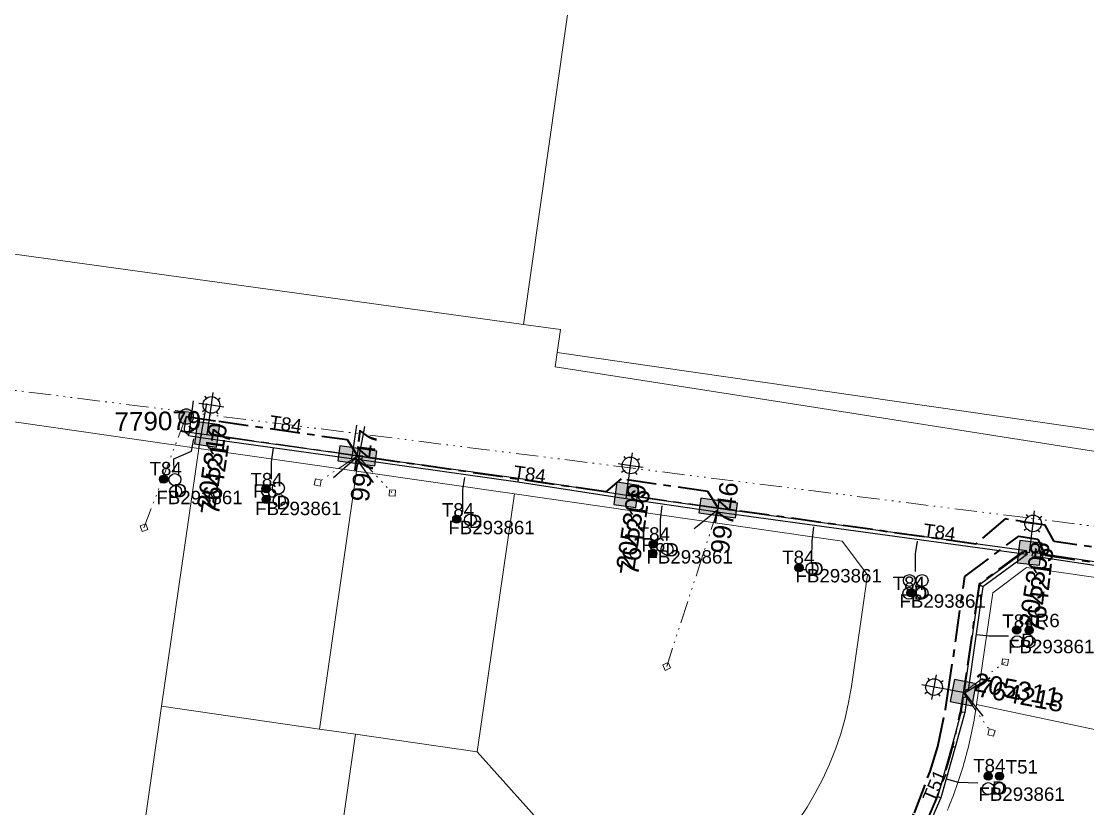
# Model space of a CAD drawing. Header units: metres. Extents: x 244561 to 254068, y 6159332 to 6162744.
# Drawn here: x 251543.8 to 251687.1, y 6162091.6 to 6162197.4 of the extents above; entities that cross this region are included whole.
import ezdxf
from ezdxf.enums import TextEntityAlignment as Align

# ---------------------------------------------------------------- set-up
doc = ezdxf.new("R2010")
doc.units = ezdxf.units.M
for name, pattern in [('Cable Exist UG', [7, 4, -1, 1, -1]), ('DASHED', [19.05, 12.7, -6.35]), ('PHANTOMX2', [6.6, 3, -0.75, 0.2, -0.75, 0.2, -0.75, 0.2, -0.75])]:
    doc.linetypes.add(name, pattern=pattern)
doc.layers.get('0').update_dxf_attribs({"color": 6})
for name, color, linetype, lineweight in [('_User_LV_Exist', 5, 'Continuous', 35), ('Cadastre Developer_SP_NEW', 92, 'Continuous', 15), ('Cadastre Land Parcels_SP_EXT', 118, 'Continuous', 15), ('Mains_LV_EXT', 163, 'Continuous', 25), ('Mains_LV_SL_EXT', 135, 'Continuous', 25), ('Services_SP_EXT', 42, 'PHANTOMX2', 20)]:
    doc.layers.add(name, color=color, linetype=linetype, lineweight=lineweight)
for name, color, linetype in [('Duct_SP_EXT', 30, 'Continuous'), ('Equip_SP_SL_EXT', 7, 'Continuous'), ('SupportsOH_SP_TR_HV_LV_SL_EXT', 7, 'Continuous'), ('SupportsUG_SP_LV_EXT', 7, 'Continuous'), ('SupportsUG_SP_LV_SL_EXT', 7, 'Continuous'), ('Trench_SP_EXT', 7, 'Continuous')]:
    doc.layers.add(name, color=color, linetype=linetype)
doc.layers.add('UNKNOWN_FEATURES', color=1, linetype='DASHED', plot=False)
doc.styles.add('COLUMN_LABEL', font='arial.ttf', dxfattribs={"height": 2})
doc.styles.add('iecARIAL', font='arial.ttf', dxfattribs={"height": 2})
doc.styles.add('POLE_LABEL', font='arial.ttf', dxfattribs={"height": 2})
doc.styles.add('SL_LABEL', font='arial.ttf', dxfattribs={"height": 2})
doc.styles.get("Standard").update_dxf_attribs({"font": 'arial.ttf'})

# ---------------------------------------------------------------- blocks, each defined once
blk = doc.blocks.new('COLUMN_EXT')
blk.add_hatch(color=256).paths.add_polyline_path([(1.5, -1.5), (1.5, 1.5), (-1.5, 1.5), (-1.5, -1.5)])
blk.add_lwpolyline([(1.5, 1.5), (-1.5, 1.5), (-1.5, -1.5), (1.5, -1.5)], close=True)
at = {"flags": 9}
for tag, p in [('STREETNAME', (-1.81, 1.6)), ('LOCATION', (-1.81, 1.4)), ('SUBURB', (-1.81, 1.8)), ('NOTES', (-1.81, 2)), ('COLUMN_TYPE', (-1.81, 0.4)), ('OWNED_BY', (-1.81, 0.6)), ('LEGEND', (-1.81, 1.2)), ('USAGE', (-1.81, 1)), ('STATE', (-1.81, 0.8))]:
    blk.add_attdef(tag, text='', height=0.2, rotation=180, dxfattribs=at).set_placement(p, align=Align.MIDDLE_LEFT)
at = {"flags": 1}
blk.add_attdef('Z', (-1.81, 2.35), '', height=0.2, rotation=180, dxfattribs=at)
at = {"flags": 9}
for tag, style, p in [('STRUCTURE_PLANT_NUMBER', 'POLE_LABEL', (-1.81, -0.03)), ('STREET_CODE', 'COLUMN_LABEL', (-1.81, 0.2))]:
    blk.add_attdef(tag, text='', height=0.2, rotation=180, dxfattribs=dict(at, style=style)).set_placement(p, align=Align.MIDDLE_LEFT)
at = {"style": 'COLUMN_LABEL', "width": 0.9, "flags": 8}
blk.add_attdef('ASSET_NUM', text='', height=2, rotation=270, dxfattribs=at).set_placement((2, -4), align=Align.MIDDLE_LEFT)
blk = doc.blocks.new('PILLAR_EXT')
blk.add_hatch(color=256).paths.add_polyline_path([(-2.5, 1), (-2.5, -1), (2.5, -1), (2.5, 1)])
for p, q in [((-2.5, 0), (2.5, 0)), ((0, 1), (0, -1))]:
    blk.add_line(p, q)
at = {"ltscale": 10}
blk.add_line((2.5, 0), (-2.5, 0), dxfattribs=at)
blk.add_lwpolyline([(-2.5, -1), (-1.25, -1), (1.25, -1), (2.5, -1), (2.5, 1), (-2.5, 1)], close=True)
at = {"width": 0.9, "flags": 8}
blk.add_attdef('ASSET_NUM', text='', height=2, rotation=90, dxfattribs=at).set_placement((-2, 4), align=Align.MIDDLE_LEFT)
for tag, p, flags in [('OWNED_BY', (0, -0.2), 9), ('STATE', (0, -0.4), 9), ('SUPPORT_TYPE', (0, -0.6), 9), ('USAGE', (0, -0.8), 9), ('LEGEND', (0, -1), 9), ('LOCATION', (0, -1.2), 9), ('NOTES', (0, -1.4), 9), ('PARENT', (0, -1.6), 9), ('STREETNAME', (0, -1.8), 9), ('SUBURB', (0, -2), 1)]:
    blk.add_attdef(tag, p, '', height=0.2, dxfattribs=dict(flags=flags))
blk = doc.blocks.new('DUCT_EXT')
blk.add_circle((0, 0.8), 0.8)
at = {"flags": 1}
blk.add_attdef('Z', (0, 0), '', height=0.2, dxfattribs=at)
at = {"flags": 9}
for tag, p in [('DUCT_CODE', (0, 0)), ('XSECT_TYPE', (0, -0.2)), ('STATE', (0, -0.6)), ('FB_REFERENCE', (0, -0.4)), ('NOTES', (0, -0.8))]:
    blk.add_attdef(tag, text='', height=0.2, dxfattribs=at).set_placement(p, align=Align.MIDDLE_LEFT)
blk = doc.blocks.new('SL_LANTERN_EXT')
at = {"flags": 9}
for tag, p in [('LRATECODE', (-7.4, 0)), ('LOUTREACHVOCAB', (-7.2, 0)), ('LOUTREACH', (-7, 0)), ('LANTNUMBER', (-6.6, 0)), ('LNEW', (-6.4, 0)), ('LMASTVOCAB', (-6.2, 0)), ('LMAST', (-6, 0)), ('LLAMPVOCAB', (-5.8, 0)), ('LLAMP', (-5.6, 0)), ('LEXIST', (-5.4, 0)), ('LCHARGE3PERCENT', (-5.2, 0)), ('LCHARGE3', (-5, 0)), ('LCHARGE2PERCENT', (-4.8, 0)), ('LCHARGE2', (-4.6, 0)), ('LCHARGE1PERCENT', (-4.4, 0)), ('LCHARGE1', (-4.2, 0)), ('LCATEGORY', (-4, 0)), ('LBRACKETVOCAB', (-3.8, 0)), ('LBRACKET', (-3.6, 0)), ('LKINGHEIGHT', (-3.4, 0)), ('CREPLACE', (-3.2, 0)), ('CREMOVE', (-3, 0)), ('CNUMBER', (-2.8, 0)), ('CNEW', (-2.6, 0)), ('CEXIST', (-2.4, 0)), ('USAGE', (-2.2, 0)), ('STATE', (-2, 0)), ('OWNED_BY', (-1.8, 0)), ('ORIENTATION', (-1.6, 0)), ('OPERATING_VOLTAGE', (-1.4, 0)), ('NO_PHASES', (-1.2, 0)), ('LANTERN_TYPE', (-1, 0)), ('LANTERN_PURPOSE', (-0.8, 0)), ('CONTROL_TYPE', (-0.6, 0)), ('CONSTRUCTED_VOLTAGE', (-0.4, 0))]:
    blk.add_attdef(tag, text='', height=0.001, rotation=270, dxfattribs=at).set_placement(p, align=Align.MIDDLE_LEFT)
at = {"style": 'SL_LABEL', "flags": 9}
blk.add_attdef('STREET_CODE', text='', height=0.001, rotation=270, dxfattribs=at).set_placement((0, 0), align=Align.MIDDLE_LEFT)
at = {"flags": 1}
blk.add_attdef('Z', (0, 0), '', height=0.001, rotation=270, dxfattribs=at)
at = {"width": 0.9}
blk.add_attdef('LNUMBER', text='', height=1, dxfattribs=at).set_placement((7, -1), align=Align.MIDDLE_LEFT)
at = {"flags": 9}
for tag, p in [('LREMOVE', (0, -7.6)), ('LREPLACE', (0, -7.8)), ('LTYPE', (0, -8)), ('LTYPEVOCAB', (0, -8.2)), ('LEGEND', (0, -8.4)), ('SUBURB', (0, -8.6)), ('STREETNAME', (0, -8.8)), ('LOCATION', (0, -9)), ('NOTES', (0, -9.2)), ('MAINTAINED_BY', (0, -9.86))]:
    blk.add_attdef(tag, text='', height=0.001, dxfattribs=at).set_placement(p, align=Align.MIDDLE_LEFT)
blk.add_attdef('OPERATED_BY', (0, -9.61), '', height=0.001, dxfattribs=at)
blk.add_wipeout([(5.69, 0), (5.06, -1.06), (4, -1.69), (2.94, -1.06), (2.31, 0), (2.94, 1.06), (4, 1.69), (5.06, 1.06)])
for p, q in [((4, 1.69), (4, 0)), ((0, 0), (4, 0)), ((2.94, 1.06), (3.2, 0.8)), ((5.06, 1.06), (4.8, 0.8)), ((2.94, -1.06), (3.2, -0.8)), ((4, 0), (5.69, 0)), ((4, 0), (4, -1.69)), ((5.06, -1.06), (4.8, -0.8))]:
    blk.add_line(p, q)
blk.add_circle((4, 0), 1.12)
blk = doc.blocks.new('CCP_EXT')
at = {"flags": 9}
for tag, p in [('LEGEND', (0, -1.4)), ('STATE', (0, -1.8)), ('LIFE_SUPPORT', (0, -1.6)), ('NOTES', (0, -2))]:
    blk.add_attdef(tag, text='', height=0.2, dxfattribs=at).set_placement(p, align=Align.MIDDLE_LEFT)
blk.add_wipeout([(0, 0.57), (0.57, 0), (0, -0.57), (-0.57, 0)])
blk.add_lwpolyline([(-0.57, 0), (0, 0.57), (0.57, 0), (0, -0.57), (-0.57, 0)])
at = {"flags": 1}
blk.add_attdef('Z', (0, 0), '', height=0.2, dxfattribs=at)
at = {"flags": 9}
for tag, p in [('CCP_TYPE', (0, 0)), ('CONSTRUCTED_VOLTAGE', (0, -0.2)), ('OPERATING_VOLTAGE', (0, -0.6)), ('ORIENTATION', (0, -0.8)), ('OWNED_BY', (0, -1)), ('NO_PHASES', (0, -0.4)), ('USAGE', (0, -1.2))]:
    blk.add_attdef(tag, text='', height=0.2, dxfattribs=at).set_placement(p, align=Align.MIDDLE_LEFT)
blk = doc.blocks.new('POLE_EXT')
blk.add_hatch(color=256).paths.add_polyline_path([(-1, 0, 1), (1, 0, 1)])
blk.add_lwpolyline([(-1, 0, 1), (1, 0, 1)], format="xyb", close=True)
at = {"flags": 8}
blk.add_attdef('pNumber', text='', height=2, dxfattribs=at).set_placement((2.5, 2.5), align=Align.MIDDLE_CENTER)
at = {"style": 'POLE_LABEL', "flags": 9}
for tag, p in [('STRUCTURE_PLANT_NUMBER', (1.35, 0.03)), ('STREET_CODE', (1.35, -0.2))]:
    blk.add_attdef(tag, text='', height=0.2, dxfattribs=at).set_placement(p, align=Align.MIDDLE_LEFT)
at = {"flags": 9}
for tag, p in [('OWNED_BY', (1.35, -0.4)), ('SPECIAL_USE', (1.35, -0.8)), ('STATE', (1.35, -1)), ('cLV', (1.35, -1.4)), ('PARENT', (1.35, -0.6)), ('USAGE', (1.35, -1.2)), ('hDepth', (1.35, -1.6)), ('hDia', (1.35, -1.8)), ('cHV', (1.35, -2)), ('LBRACKET', (1.35, -2.2)), ('LExisting', (1.35, -2.4)), ('LANTNUMBER', (1.35, -2.6)), ('LOther', (1.35, -2.8)), ('cLinedev', (1.35, -3.4)), ('pExisting', (1.35, -3.8)), ('pFooting', (1.35, -4.4)), ('LRemove', (1.35, -3)), ('LEGEND', (1.35, -3.2)), ('LOCATION', (1.35, -3.6)), ('PFNUMBER', (1.35, -4)), ('NEWPFNUMBER', (1.35, -4.2)), ('pNew', (1.35, -4.6)), ('pRelocate', (1.35, -5)), ('pRemove', (1.35, -5.2)), ('pReplace', (1.35, -5.4)), ('pStay', (1.35, -5.6)), ('pType', (1.35, -5.8)), ('cspan', (1.35, -6)), ('STREETNAME', (1.35, -6.2)), ('SUBURB', (1.35, -6.4)), ('OPERATED_BY', (1.36, -7.01)), ('NOTES', (1.35, -6.6)), ('MAINTAINED_BY', (1.36, -6.81))]:
    blk.add_attdef(tag, text='', height=0.2, dxfattribs=at).set_placement(p, align=Align.MIDDLE_LEFT)
at = {"flags": 1}
blk.add_attdef('Z', (1.35, -7.33), '', height=0.2, dxfattribs=at)
blk = doc.blocks.new('CABLE_LARGE_EXT')
h = blk.add_hatch(color=256)
edge = h.paths.add_edge_path()
edge.add_arc((0, 0.55), 0.55, 0, 360)
blk.add_circle((0, 0.55), 0.55)
at = {"flags": 1}
blk.add_attdef('Z', (0, 0), '', height=0.2, dxfattribs=at)
at = {"flags": 9}
for tag, p in [('COND_CODE', (0, 0)), ('STATE', (0, -0.4)), ('XSECT_SIZE', (0, -0.6)), ('FB_REFERENCE', (0, -0.2)), ('NOTES', (0, -0.8))]:
    blk.add_attdef(tag, text='', height=0.2, dxfattribs=at).set_placement(p, align=Align.MIDDLE_LEFT)

msp = doc.modelspace()

# ---------------------------------------------------------------- linework, layer by layer
at = {"layer": 'Cadastre Developer_SP_NEW', "linetype": 'Continuous'}
msp.add_lwpolyline([(251632.504, 6162306.1651), (251616.7185, 6162321.8862), (251510.5455, 6162361.95), (251478.3197, 6162175.0553), (251611.2525, 6162156.6788), (251632.504, 6162306.1651)], close=True, dxfattribs=at)
for points in [[(251583.4322, 6162064.9888), (251588.6861, 6162101.6436), (251583.842, 6162102.3402), (251562.6248, 6162105.3902), (251556.9287, 6162065.7969)], [(251629.2583, 6162072.2081), (251605.0391, 6162099.2924), (251588.6861, 6162101.6436), (251583.4322, 6162064.9888)]]:
    msp.add_lwpolyline(points, dxfattribs=at)
at = {"layer": 'Cadastre Land Parcels_SP_EXT', "linetype": 'Continuous'}
for points in [[(251632.504, 6162306.1651), (251616.7185, 6162321.8862), (251510.5455, 6162361.95), (251478.3197, 6162175.0553), (251611.2525, 6162156.6788), (251632.504, 6162306.1651)], [(251814.3336, 6162126.954), (251632.504, 6162306.1651), (251611.2525, 6162156.6788), (251616.2355, 6162155.9899), (251615.7992, 6162152.9211), (251812.0169, 6162124.6039), (251814.3336, 6162126.954)], [(251615.7992, 6162152.9211), (251615.5275, 6162151.0101), (251647.4028, 6162146.0117), (251675.6015, 6162141.5899), (251822.9262, 6162118.4847), (251814.3336, 6162126.954), (251812.0169, 6162124.6039), (251615.7992, 6162152.9211)], [(251556.9287, 6162065.7969), (251562.6248, 6162105.3902), (251567.6081, 6162140.0336), (251527.8986, 6162145.7503), (251523.6238, 6162116.0459), (251515.7929, 6162061.6163), (251555.3855, 6162055.9204), (251556.9287, 6162065.7969)], [(251588.8195, 6162136.9823), (251567.6081, 6162140.0336), (251562.6248, 6162105.3902), (251583.842, 6162102.3402), (251588.8195, 6162136.9823)], [(251610.0309, 6162133.931), (251588.8195, 6162136.9823), (251583.842, 6162102.3402), (251588.6861, 6162101.6436), (251605.0391, 6162099.2924), (251610.0309, 6162133.931)], [(251641.2264, 6162082.4477), (251642.4392, 6162083.5262), (251643.9944, 6162085.0448), (251645.4679, 6162086.6399), (251646.8562, 6162088.3123), (251648.1555, 6162090.0548), (251649.3609, 6162091.8626), (251650.4701, 6162093.7315), (251651.4808, 6162095.6554), (251652.3898, 6162097.6283), (251653.1923, 6162099.6481), (251653.8902, 6162101.7079), (251654.4778, 6162103.7986), (251654.9553, 6162105.9181), (251655.3219, 6162108.0605), (251657.4847, 6162123.0656), (251654.0973, 6162127.5939), (251610.0309, 6162133.931), (251605.0391, 6162099.2924), (251629.2583, 6162072.2081), (251641.2264, 6162082.4477)], [(251713.9453, 6162118.9853), (251678.8419, 6162124.0344), (251674.3099, 6162120.6435), (251672.1496, 6162105.6435), (251710.848, 6162097.4519), (251713.9453, 6162118.9853)]]:
    msp.add_lwpolyline(points, close=True, dxfattribs=at)
for points in [[(251583.4322, 6162064.9888), (251588.6861, 6162101.6436), (251583.842, 6162102.3402), (251562.6248, 6162105.3902), (251556.9287, 6162065.7969)], [(251710.848, 6162097.4519), (251672.1496, 6162105.6435), (251672.0862, 6162105.2188), (251672.0203, 6162104.7941), (251671.9511, 6162104.3713), (251671.8795, 6162103.9474), (251671.8036, 6162103.5254), (251671.7261, 6162103.1044), (251671.6445, 6162102.6842), (251671.5613, 6162102.264), (251671.4738, 6162101.8458), (251671.3847, 6162101.4284), (251671.2924, 6162101.011), (251671.1959, 6162100.5954), (251671.0975, 6162100.1817), (251670.996, 6162099.767), (251670.892, 6162099.3552), (251670.7839, 6162098.9433), (251670.674, 6162098.5333), (251670.5608, 6162098.1242), (251670.4452, 6162097.7162), (251670.3262, 6162097.3099), (251670.2047, 6162096.9046), (251670.0799, 6162096.5003), (251669.9526, 6162096.0967), (251669.8228, 6162095.6962), (251669.6896, 6162095.2965), (251669.5532, 6162094.8968), (251669.415, 6162094.5), (251669.2735, 6162094.1051), (251669.1287, 6162093.7112), (251668.9822, 6162093.3171), (251668.8323, 6162092.9269), (251668.68, 6162092.5377), (251668.5243, 6162092.1494), (251668.367, 6162091.7631), (251668.2063, 6162091.3786)], [(251629.2583, 6162072.2081), (251605.0391, 6162099.2924), (251588.6861, 6162101.6436), (251583.4322, 6162064.9888)]]:
    msp.add_lwpolyline(points, dxfattribs=at)
at = {"layer": 'Duct_SP_EXT'}
for p, q in [((251566.2398, 6162141.7056), (251566.274, 6162141.9432)), ((251566.3082, 6162142.1807), (251566.274, 6162141.9432)), ((251588.15, 6162138.6324), (251588.1833, 6162138.8701)), ((251588.1502, 6162138.6324), (251588.1833, 6162138.8701)), ((251589.518, 6162138.4417), (251588.1502, 6162138.6324)), ((251588.2166, 6162139.1078), (251588.1833, 6162138.8701)), ((251588.2164, 6162139.1078), (251588.1833, 6162138.8701)), ((251589.5845, 6162138.9171), (251588.2164, 6162139.1078)), ((251589.518, 6162138.4417), (251589.5513, 6162138.6794)), ((251589.5845, 6162138.9171), (251589.5513, 6162138.6794)), ((251610.5811, 6162135.9751), (251589.5845, 6162138.9171)), ((251610.511, 6162135.5003), (251610.546, 6162135.7377)), ((251610.5811, 6162135.9751), (251610.546, 6162135.7377)), ((251637.2893, 6162131.486), (251637.3235, 6162131.7235)), ((251637.2908, 6162131.4858), (251637.3235, 6162131.7235)), ((251637.3561, 6162131.9613), (251637.3235, 6162131.7235)), ((251637.3576, 6162131.9611), (251637.3235, 6162131.7235)), ((251672.517, 6162121.7259), (251672.7404, 6162121.5916)), ((251672.9638, 6162121.4573), (251672.7404, 6162121.5916)), ((251670.5463, 6162104.5644), (251669.2785, 6162099.8906)), ((251670.5463, 6162104.5644), (251670.3108, 6162104.6131)), ((251668.8161, 6162100.0196), (251666.8731, 6162093.245)), ((251669.2785, 6162099.8906), (251667.3259, 6162093.0827)), ((251668.8161, 6162100.0196), (251669.0473, 6162099.9551)), ((251669.2785, 6162099.8906), (251669.0473, 6162099.9551)), ((251666.8731, 6162093.245), (251664.856, 6162088.5932)), ((251667.3259, 6162093.0827), (251665.2851, 6162088.3761)), ((251666.8731, 6162093.245), (251667.0995, 6162093.1639)), ((251667.3259, 6162093.0827), (251667.0995, 6162093.1639))]:
    msp.add_line(p, q, dxfattribs=at)
for points in [[(251564.3238, 6162136.82), (251564.2847, 6162138.6183), (251566.6562, 6162139.6688), (251566.9344, 6162141.2998)], [(251577.4093, 6162135.8937), (251577.3846, 6162138.2342), (251577.6439, 6162140.1291)], [(251603.0903, 6162131.5335), (251603.1091, 6162134.5281), (251603.3874, 6162136.1307)], [(251629.6872, 6162127.9923), (251629.6806, 6162130.4361), (251629.9092, 6162132.2999)], [(251650.0121, 6162125.2244), (251650.0288, 6162127.5668), (251650.2614, 6162129.4928)], [(251663.9363, 6162123.5197), (251663.9503, 6162125.8544), (251664.2236, 6162127.5915)], [(251676.4166, 6162114.8178), (251673.7708, 6162114.8309), (251672.164, 6162114.9956)], [(251672.3065, 6162095.0542), (251669.7207, 6162095.1426), (251668.0946, 6162095.6125)]]:
    msp.add_lwpolyline(points, dxfattribs=at)
at = {"layer": 'Mains_LV_EXT', "linetype": 'Continuous'}
msp.add_lwpolyline([(251565.2448, 6162142.4614, 0.60372034), (251567.609, 6162144.0654)], format="xyb", dxfattribs=at)
at = {"layer": 'Trench_SP_EXT', "linetype": 'Cable Exist UG'}
msp.add_lwpolyline([(251565.9306, 6162144.3164), (251565.6744, 6162142.7343), (251565.6744, 6162142.7343, 0.41967854), (251566.2542, 6162141.946), (251566.2542, 6162141.946), (251566.2739, 6162141.9432)], format="xyb", dxfattribs=at)
for points in [[(251588.7317, 6162138.7125), (251585.4118, 6162135.7842)], [(251588.7317, 6162138.7125), (251591.3843, 6162134.9455)], [(251637.3235, 6162131.7235), (251633.4829, 6162128.7031)]]:
    msp.add_lwpolyline(points, dxfattribs=at)
at = {"layer": 'UNKNOWN_FEATURES'}
for points in [[(251588.8101, 6162143.155), (251588.1833, 6162138.8701)], [(251588.8195, 6162136.9823), (251589.9515, 6162142.9828)]]:
    msp.add_lwpolyline(points, dxfattribs=at)

# ---------------------------------------------------------------- block references
at = {"layer": 'Duct_SP_EXT'}
for name, p in [('DUCT_EXT', (251564.4148, 6162135.0421)), ('CABLE_LARGE_EXT', (251562.913, 6162135.3563)), ('CABLE_LARGE_EXT', (251576.6644, 6162134.082)), ('DUCT_EXT', (251578.3193, 6162133.8961)), ('DUCT_EXT', (251564.5014, 6162133.4622)), ('CABLE_LARGE_EXT', (251576.6829, 6162132.6463)), ('DUCT_EXT', (251578.4356, 6162132.2441)), ('CABLE_LARGE_EXT', (251602.2904, 6162129.9791)), ('DUCT_EXT', (251604.1201, 6162129.6178)), ('DUCT_EXT', (251630.544, 6162125.7088)), ('CABLE_LARGE_EXT', (251648.2895, 6162123.4385)), ('DUCT_EXT', (251650.0318, 6162123.1059)), ('DUCT_EXT', (251663.1091, 6162121.4879)), ('DUCT_EXT', (251664.8311, 6162121.4907)), ('DUCT_EXT', (251663.0509, 6162119.778)), ('CABLE_LARGE_EXT', (251663.3367, 6162120.0891)), ('DUCT_EXT', (251664.8205, 6162119.7987)), ('DUCT_EXT', (251677.6085, 6162113.2731)), ('DUCT_EXT', (251679.2202, 6162113.233)), ('CABLE_LARGE_EXT', (251673.7048, 6162095.4657)), ('CABLE_LARGE_EXT', (251675.2234, 6162095.4565)), ('DUCT_EXT', (251673.7118, 6162093.5404)), ('DUCT_EXT', (251675.2316, 6162093.5489))]:
    msp.add_blockref(name, p, dxfattribs=at)
at = {"layer": 'SupportsUG_SP_LV_EXT'}
ref = msp.add_blockref('PILLAR_EXT', (251588.9289, 6162139.0309), dxfattribs=dict(at, rotation=172.0706056483206))
ref.add_attrib('ASSET_NUM', '99747', dxfattribs={"layer": '0', "height": 2.5, "rotation": 82.752731, "style": 'iecARIAL'}).set_placement((251590.4289, 6162142.5309), align=Align.MIDDLE_RIGHT)
ref = msp.add_blockref('PILLAR_EXT', (251637.4116, 6162132.0139), dxfattribs=dict(at, rotation=172.3134178259774))
ref.add_attrib('ASSET_NUM', '99746', dxfattribs={"layer": '0', "height": 2.5, "rotation": 82.160737, "style": 'iecARIAL'}).set_placement((251638.9116, 6162135.5139), align=Align.MIDDLE_RIGHT)
at = {"layer": 'SupportsUG_SP_LV_SL_EXT'}
ref = msp.add_blockref('COLUMN_EXT', (251568.736, 6162141.913), dxfattribs=dict(at, rotation=81.76525408952502))
ref.add_attrib('ASSET_NUM', '764217', dxfattribs={"layer": '0', "height": 2.5, "rotation": 81.765254, "style": 'COLUMN_LABEL'}).set_placement((251570.736, 6162142.663), align=Align.MIDDLE_RIGHT)
ref = msp.add_blockref('COLUMN_EXT', (251625.0782, 6162133.7876), dxfattribs=dict(at, rotation=81.81279057508911))
ref.add_attrib('ASSET_NUM', '764216', dxfattribs={"layer": '0', "height": 2.5, "rotation": 81.757371, "style": 'COLUMN_LABEL'}).set_placement((251627.0782, 6162134.5376), align=Align.MIDDLE_RIGHT)
ref = msp.add_blockref('COLUMN_EXT', (251679.2767, 6162125.9925), dxfattribs=dict(at, rotation=83.41960492837373))
ref.add_attrib('ASSET_NUM', '764215', dxfattribs={"layer": '0', "height": 2.5, "rotation": 83.419605, "style": 'COLUMN_LABEL'}).set_placement((251681.2767, 6162126.7425), align=Align.MIDDLE_RIGHT)
ref = msp.add_blockref('COLUMN_EXT', (251670.3566, 6162107.2244), dxfattribs=dict(at, rotation=169.2115898478095))
ref.add_attrib('ASSET_NUM', '764218', dxfattribs={"layer": '0', "height": 2.5, "rotation": 349.21159, "style": 'COLUMN_LABEL'}).set_placement((251672.3566, 6162107.9744), align=Align.MIDDLE_LEFT)

# ---------------------------------------------------------------- texts
at = {"layer": 'Duct_SP_EXT'}
for s, p in [('T84', (251561.0035, 6162136.4239)), ('T84', (251574.5623, 6162134.9382)), ('D', (251564.2313, 6162133.4724)), ('R6', (251574.9329, 6162133.4235)), ('FB293861', (251561.9191, 6162132.5394)), ('FB293861', (251575.2019, 6162131.0704)), ('D', (251578.0828, 6162131.853)), ('T84', (251600.2913, 6162130.8815)), ('D', (251603.9018, 6162129.3282)), ('FB293861', (251601.1587, 6162128.506)), ('D', (251630.3143, 6162125.5151)), ('FB293861', (251627.7806, 6162124.5688)), ('T84', (251646.0206, 6162124.4974)), ('FB293861', (251647.8082, 6162122.0336)), ('D', (251649.7753, 6162122.9574)), ('T84', (251660.8773, 6162121.0206)), ('D', (251663.6929, 6162119.7114)), ('FB293861', (251661.7834, 6162118.6307)), ('D', (251678.1444, 6162113.3485)), ('FB293861', (251676.3782, 6162112.5232)), ('T84', (251671.6898, 6162096.5188)), ('T51', (251676.0571, 6162096.3553)), ('D', (251674.2443, 6162093.5328)), ('FB293861', (251672.3919, 6162092.6895))]:
    msp.add_text(s, height=1.8, dxfattribs=at).set_placement(p)
at = {"layer": 'Mains_LV_EXT'}
for rotation, p in [(352.081204, (251577.0326, 6162142.7198)), (352.273016, (251609.8388, 6162135.9792)), (352.201569, (251664.8911, 6162128.1845))]:
    msp.add_text('T84', height=1.8, rotation=rotation, dxfattribs=at).set_placement(p)
at = {"layer": 'Mains_LV_SL_EXT'}
msp.add_text('T51', height=1.8, rotation=66.840769, dxfattribs=at).set_placement((251666.4728, 6162092.3773))

# ---------------------------------------------------------------- next in the draw order: block references
at = {"layer": 'Equip_SP_SL_EXT'}
ref = msp.add_blockref('SL_LANTERN_EXT', (251568.736, 6162141.913), dxfattribs=dict(at, rotation=81.76525408952502))
ref.add_attrib('ASSET_NUM', '205310', dxfattribs={"layer": '0', "height": 2.5, "rotation": 81.765254, "style": 'iecARIAL'}).set_placement((251570.236, 6162143.413), align=Align.MIDDLE_RIGHT)
ref = msp.add_blockref('SL_LANTERN_EXT', (251625.0782, 6162133.7876), dxfattribs=dict(at, rotation=81.81279057508911))
ref.add_attrib('ASSET_NUM', '205309', dxfattribs={"layer": '0', "height": 2.5, "rotation": 81.812791, "style": 'iecARIAL'}).set_placement((251626.5782, 6162135.2876), align=Align.MIDDLE_RIGHT)
ref = msp.add_blockref('SL_LANTERN_EXT', (251679.2767, 6162125.9925), dxfattribs=dict(at, rotation=83.41960492837373))
ref.add_attrib('ASSET_NUM', '205308', dxfattribs={"layer": '0', "height": 2.5, "rotation": 81.307525, "style": 'iecARIAL'}).set_placement((251680.7767, 6162127.4925), align=Align.MIDDLE_RIGHT)
ref = msp.add_blockref('SL_LANTERN_EXT', (251670.3565, 6162107.2245), dxfattribs=dict(at, rotation=169.2115898478095))
ref.add_attrib('ASSET_NUM', '205311', dxfattribs={"layer": '0', "height": 2.5, "rotation": 349.21159, "style": 'iecARIAL'}).set_placement((251671.8565, 6162108.7245), align=Align.MIDDLE_LEFT)
at = {"layer": 'Services_SP_EXT'}
for p, rotation in [((251583.6166, 6162135.4523), 34.07060551076056), ((251593.6273, 6162134.0357), 130.0706052253842), ((251560.2537, 6162129.3762), 243.8505687914342), ((251630.4985, 6162110.7537), 249.0752708426932), ((251674.1376, 6162101.8636), 121.2115897712296)]:
    msp.add_blockref('CCP_EXT', p, dxfattribs=dict(at, rotation=rotation))

# ---------------------------------------------------------------- next in the draw order: linework, layer by layer
at = {"layer": '_User_LV_Exist', "linetype": 'Continuous'}
msp.add_lwpolyline([(251565.2448, 6162142.4614, 0.60372034), (251567.609, 6162144.0654)], format="xyb", dxfattribs=at)
at = {"layer": '_User_LV_Exist', "linetype": 'Cable Exist UG'}
for points in [[(251565.9306, 6162144.3163), (251570.3074, 6162143.6865), (251587.543, 6162141.2092), (251588.929, 6162139.0309)], [(251637.4116, 6162132.0139), (251636.0207, 6162134.2454), (251624.3648, 6162135.9399), (251622.3151, 6162134.1881), (251588.929, 6162139.0309)], [(251705.5213, 6162117.1245), (251706.3965, 6162124.1122), (251682.5792, 6162127.538), (251681.3601, 6162129.7262), (251675.9696, 6162130.562), (251672.0254, 6162127.1902), (251637.4116, 6162132.0139)]]:
    msp.add_lwpolyline(points, dxfattribs=at)
at = {"layer": 'Cadastre Developer_SP_NEW', "linetype": 'Continuous'}
for points in [[(251814.3336, 6162126.954), (251632.504, 6162306.1651), (251611.2525, 6162156.6788), (251616.2355, 6162155.9899), (251615.7992, 6162152.9211), (251812.0169, 6162124.6039), (251814.3336, 6162126.954)], [(251615.7992, 6162152.9211), (251615.5275, 6162151.0101), (251647.4028, 6162146.0117), (251675.6015, 6162141.5899), (251822.9262, 6162118.4847), (251814.3336, 6162126.954), (251812.0169, 6162124.6039), (251615.7992, 6162152.9211)], [(251556.9287, 6162065.7969), (251562.6248, 6162105.3902), (251567.6081, 6162140.0336), (251527.8986, 6162145.7503), (251523.6238, 6162116.0459), (251515.7929, 6162061.6163), (251555.3855, 6162055.9204), (251556.9287, 6162065.7969)], [(251588.8195, 6162136.9823), (251567.6081, 6162140.0336), (251562.6248, 6162105.3902), (251583.842, 6162102.3402), (251588.8195, 6162136.9823)], [(251610.0309, 6162133.931), (251588.8195, 6162136.9823), (251583.842, 6162102.3402), (251588.6861, 6162101.6436), (251605.0391, 6162099.2924), (251610.0309, 6162133.931)], [(251641.2264, 6162082.4477), (251642.4392, 6162083.5262), (251643.9944, 6162085.0448), (251645.4679, 6162086.6399), (251646.8562, 6162088.3123), (251648.1555, 6162090.0548), (251649.3609, 6162091.8626), (251650.4701, 6162093.7315), (251651.4808, 6162095.6554), (251652.3898, 6162097.6283), (251653.1923, 6162099.6481), (251653.8902, 6162101.7079), (251654.4778, 6162103.7986), (251654.9553, 6162105.9181), (251655.3219, 6162108.0605), (251657.4847, 6162123.0656), (251654.0973, 6162127.5939), (251610.0309, 6162133.931), (251605.0391, 6162099.2924), (251629.2583, 6162072.2081), (251641.2264, 6162082.4477)]]:
    msp.add_lwpolyline(points, close=True, dxfattribs=at)
msp.add_lwpolyline([(251710.848, 6162097.4519), (251672.1496, 6162105.6435), (251672.0862, 6162105.2188), (251672.0203, 6162104.7941), (251671.9511, 6162104.3713), (251671.8795, 6162103.9474), (251671.8036, 6162103.5254), (251671.7261, 6162103.1044), (251671.6445, 6162102.6842), (251671.5613, 6162102.264), (251671.4738, 6162101.8458), (251671.3847, 6162101.4284), (251671.2924, 6162101.011), (251671.1959, 6162100.5954), (251671.0975, 6162100.1817), (251670.996, 6162099.767), (251670.892, 6162099.3552), (251670.7839, 6162098.9433), (251670.674, 6162098.5333), (251670.5608, 6162098.1242), (251670.4452, 6162097.7162), (251670.3262, 6162097.3099), (251670.2047, 6162096.9046), (251670.0799, 6162096.5003), (251669.9526, 6162096.0967), (251669.8228, 6162095.6962), (251669.6896, 6162095.2965), (251669.5532, 6162094.8968), (251669.415, 6162094.5), (251669.2735, 6162094.1051), (251669.1287, 6162093.7112), (251668.9822, 6162093.3171), (251668.8323, 6162092.9269), (251668.68, 6162092.5377), (251668.5243, 6162092.1494), (251668.367, 6162091.7631), (251668.2063, 6162091.3786)], dxfattribs=at)
at = {"layer": 'Duct_SP_EXT'}
for p, q in [((251567.9178, 6162141.4641), (251566.2398, 6162141.7056)), ((251567.9862, 6162141.9392), (251566.3082, 6162142.1807)), ((251567.9178, 6162141.4641), (251567.952, 6162141.7017)), ((251567.9188, 6162141.464), (251567.952, 6162141.7017)), ((251588.15, 6162138.6324), (251567.9188, 6162141.464)), ((251567.9853, 6162141.9393), (251567.952, 6162141.7017)), ((251567.9862, 6162141.9392), (251567.952, 6162141.7017)), ((251588.2166, 6162139.1078), (251567.9853, 6162141.9393)), ((251610.511, 6162135.5003), (251589.518, 6162138.4417)), ((251625.0176, 6162133.2508), (251610.511, 6162135.5003)), ((251625.0911, 6162133.7251), (251610.5811, 6162135.9751)), ((251625.0885, 6162133.7255), (251625.0544, 6162133.4879)), ((251625.0911, 6162133.7251), (251625.0544, 6162133.4879)), ((251637.3576, 6162131.9611), (251625.0885, 6162133.7255)), ((251625.0176, 6162133.2508), (251625.0544, 6162133.4879)), ((251625.0202, 6162133.2504), (251625.0544, 6162133.4879)), ((251637.2893, 6162131.486), (251625.0202, 6162133.2504)), ((251678.7969, 6162125.7846), (251637.2908, 6162131.4858)), ((251678.8622, 6162126.2601), (251637.3561, 6162131.9613)), ((251678.6884, 6162126.2164), (251672.517, 6162121.7259)), ((251678.9708, 6162125.8283), (251672.9638, 6162121.4573)), ((251678.6884, 6162126.2164), (251678.8296, 6162126.0224)), ((251678.7969, 6162125.7846), (251678.8296, 6162126.0224)), ((251678.8622, 6162126.2601), (251678.8296, 6162126.0224)), ((251678.9708, 6162125.8283), (251678.8296, 6162126.0224)), ((251679.631, 6162125.6169), (251679.6668, 6162125.8542)), ((251679.631, 6162125.6169), (251706.135, 6162121.6234)), ((251679.7026, 6162126.0915), (251679.6668, 6162125.8542)), ((251679.7026, 6162126.0915), (251706.2065, 6162122.098)), ((251672.517, 6162121.7259), (251670.5221, 6162107.6313)), ((251672.9638, 6162121.4573), (251670.9974, 6162107.564)), ((251670.3598, 6162106.6333), (251670.0754, 6162104.6618)), ((251670.3598, 6162106.6333), (251670.5974, 6162106.599)), ((251670.5221, 6162107.6313), (251670.7598, 6162107.5977)), ((251670.8349, 6162106.5647), (251670.5463, 6162104.5644)), ((251670.8349, 6162106.5647), (251670.5974, 6162106.599)), ((251670.9974, 6162107.564), (251670.7598, 6162107.5977)), ((251670.0754, 6162104.6618), (251668.8161, 6162100.0196)), ((251670.0754, 6162104.6618), (251670.3108, 6162104.6131))]:
    msp.add_line(p, q, dxfattribs=at)
at = {"layer": 'Mains_LV_EXT', "linetype": 'Cable Exist UG'}
for points in [[(251565.9306, 6162144.3163), (251570.3074, 6162143.6865), (251587.543, 6162141.2092), (251588.929, 6162139.0309)], [(251637.4116, 6162132.0139), (251636.0207, 6162134.2454), (251624.3648, 6162135.9399), (251622.3151, 6162134.1881), (251588.929, 6162139.0309)], [(251705.5213, 6162117.1245), (251706.3965, 6162124.1122), (251682.5792, 6162127.538), (251681.3601, 6162129.7262), (251675.9696, 6162130.562), (251672.0254, 6162127.1902), (251637.4116, 6162132.0139)]]:
    msp.add_lwpolyline(points, dxfattribs=at)
at = {"layer": 'Mains_LV_SL_EXT', "linetype": 'Cable Exist UG'}
for points in [[(251588.929, 6162139.0309), (251568.7359, 6162141.913)], [(251637.4116, 6162132.0139), (251625.0782, 6162133.7876)]]:
    msp.add_lwpolyline(points, dxfattribs=at)
msp.add_lwpolyline([(251670.3566, 6162107.2244), (251669.8843, 6162104.4667), (251669.8843, 6162104.4667, -0.10124522), (251662.207, 6162084.1201), (251662.207, 6162084.1201, -0.03947231), (251656.4422, 6162076.4041)], format="xyb", dxfattribs=at)
at = {"layer": 'Services_SP_EXT'}
for points in [[(251565.9306, 6162144.3164), (251560.2537, 6162129.3762)], [(251588.9289, 6162139.0308), (251583.6166, 6162135.4523)], [(251588.9289, 6162139.0308), (251593.5676, 6162134.1206)], [(251637.4116, 6162132.014), (251630.4985, 6162110.7537)], [(251670.3566, 6162107.2244), (251674.1377, 6162101.8636)]]:
    msp.add_lwpolyline(points, dxfattribs=at)
at = {"layer": 'Trench_SP_EXT', "linetype": 'Cable Exist UG'}
for points in [[(251670.5444, 6162107.2167), (251674.3214, 6162109.4813)], [(251670.5444, 6162107.2167), (251673.3109, 6162103.6642)]]:
    msp.add_lwpolyline(points, dxfattribs=at)
at = {"layer": 'UNKNOWN_FEATURES'}
for points in [[(251566.8793, 6162146.4074), (251566.2739, 6162141.9432)], [(251567.608, 6162140.0337), (251568.7157, 6162146.0476)]]:
    msp.add_lwpolyline(points, dxfattribs=at)

# ---------------------------------------------------------------- next in the draw order: block references
at = {"layer": 'Duct_SP_EXT'}
for p in [(251628.7019, 6162126.6299), (251628.6318, 6162125.3787), (251677.5279, 6162115.0833), (251679.2192, 6162115.0791)]:
    msp.add_blockref('CABLE_LARGE_EXT', p, dxfattribs=at)
at = {"layer": 'Services_SP_EXT', "rotation": 217.2115899928144}
msp.add_blockref('CCP_EXT', (251675.9733, 6162111.3331), dxfattribs=at)
at = {"layer": 'SupportsOH_SP_TR_HV_LV_SL_EXT'}
ref = msp.add_blockref('POLE_EXT', (251565.9305, 6162144.3163), dxfattribs=at)
ref.add_attrib('ASSET_NUM', '779079', dxfattribs={"layer": '0', "height": 2.5, "rotation": 1, "style": 'POLE_LABEL'}).set_placement((251567.9305, 6162145.0663), align=Align.TOP_RIGHT)

# ---------------------------------------------------------------- next in the draw order: texts
at = {"layer": 'Duct_SP_EXT'}
for s, p in [('T84', (251626.6008, 6162127.6386)), ('R6', (251627.0895, 6162126.1826)), ('T84', (251675.6003, 6162115.9376)), ('R6', (251680.1023, 6162116.0205))]:
    msp.add_text(s, height=1.8, dxfattribs=at).set_placement(p)

# ---------------------------------------------------------------- next in the draw order: linework, layer by layer
at = {"layer": '_User_LV_Exist', "linetype": 'Cable Exist UG'}
msp.add_lwpolyline([(251656.4422, 6162076.4041), (251656.1462, 6162079.0494), (251658.6751, 6162082.4823), (251661.8961, 6162087.3732), (251663.8119, 6162091.0968), (251665.8928, 6162096.638), (251666.9381, 6162099.9908), (251667.9873, 6162104.9549), (251668.3048, 6162107.1009), (251669.3488, 6162114.2995), (251670.5515, 6162122.824), (251677.8196, 6162128.2634), (251680.3631, 6162127.8446), (251681.3837, 6162125.6894), (251705.4119, 6162122.2472), (251705.1263, 6162119.5078), (251705.5213, 6162117.1245)], dxfattribs=at)
at = {"layer": 'Cadastre Developer_SP_NEW', "linetype": 'Continuous'}
msp.add_lwpolyline([(251713.9453, 6162118.9853), (251678.8419, 6162124.0344), (251674.3099, 6162120.6435), (251672.1496, 6162105.6435), (251710.848, 6162097.4519), (251713.9453, 6162118.9853)], close=True, dxfattribs=at)
at = {"layer": 'Mains_LV_EXT', "linetype": 'Cable Exist UG'}
msp.add_lwpolyline([(251656.4422, 6162076.4041), (251656.1462, 6162079.0494), (251658.6751, 6162082.4823), (251661.8961, 6162087.3732), (251663.8119, 6162091.0968), (251665.8928, 6162096.638), (251666.9381, 6162099.9908), (251667.9873, 6162104.9549), (251668.3048, 6162107.1009), (251669.3488, 6162114.2995), (251670.5515, 6162122.824), (251677.8196, 6162128.2634), (251680.3631, 6162127.8446), (251681.3837, 6162125.6894), (251705.4119, 6162122.2472), (251705.1263, 6162119.5078), (251705.5213, 6162117.1245)], dxfattribs=at)
at = {"layer": 'Mains_LV_SL_EXT', "linetype": 'Cable Exist UG'}
msp.add_lwpolyline([(251679.2767, 6162125.9925), (251678.3069, 6162126.1319), (251672.4625, 6162121.7853), (251670.605, 6162109.0598), (251670.3566, 6162107.2244)], dxfattribs=at)
at = {"layer": 'Services_SP_EXT'}
for points in [[(251171.5359, 6162194.5706), (252522.6936, 6162024.5174)], [(251670.3566, 6162107.2244), (251675.9732, 6162111.3331)]]:
    msp.add_lwpolyline(points, dxfattribs=at)

doc.saveas('drawing.dxf')
